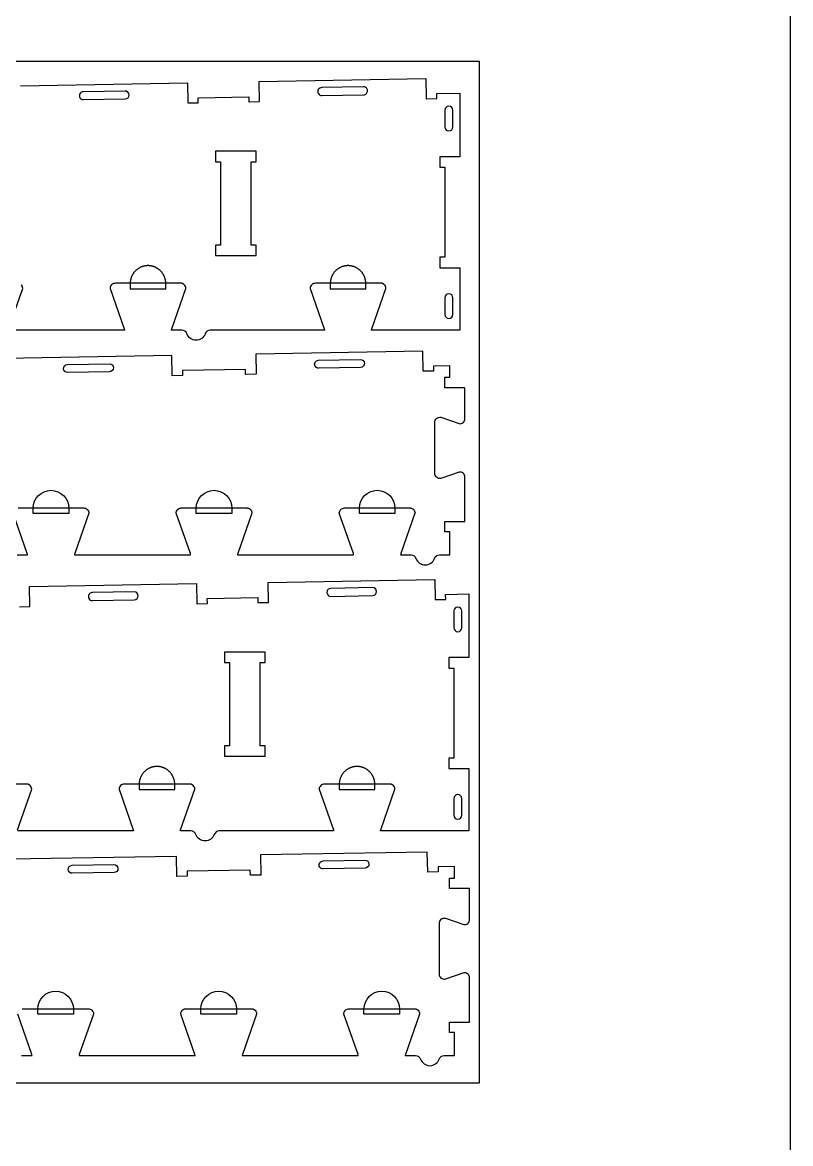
# Model space of a CAD drawing. Extents: x 0 to 4485, y 0 to 14364.
# Drawn here: x 2265 to 3183, y 7926 to 9265 of the extents above; entities that cross this region are included whole.
import ezdxf

# ---------------------------------------------------------------- set-up
doc = ezdxf.new("R2010")
doc.units = 0
for name, color, linetype in [('0_SHEET_SPRUCEPLY_2440X122', 1, 'CONTINUOUS'), ('3_ANYTOOL_CUTTHROUGH_INSID', 4, 'CONTINUOUS'), ('4_ANYTOOL_CUTTHROUGH_OUTSI', 5, 'CONTINUOUS'), ('5_ANYTOOL_HALF_MILL_9MM_IN', 3, 'CONTINUOUS'), ('DONOTCUT', 7, 'CONTINUOUS')]:
    doc.layers.add(name, color=color, linetype=linetype)

msp = doc.modelspace()

# ---------------------------------------------------------------- linework, layer by layer
at = {"layer": '0_SHEET_SPRUCEPLY_2440X122'}
msp.add_lwpolyline([(371.7, 9218.9), (371.7, 7998.9), (2811.7, 7998.9), (2811.7, 9218.9)], close=True, dxfattribs=at)
at = {"layer": '3_ANYTOOL_CUTTHROUGH_INSID'}
for points in [[(2623.1, 9187.6, 1), (2623.3, 9178.1), (2673.3, 9179, 0.414214), (2677.9, 9183.8, 0.414214), (2673.1, 9188.5)], [(2338.1, 9182.7, 1), (2338.3, 9173.2), (2388.3, 9174, 1), (2388.1, 9183.5)], [(2779.8, 9140.6), (2779.8, 9160.6, 1), (2770.3, 9160.6), (2770.3, 9140.6, 1)], [(2779.8, 8936.6, 1), (2770.3, 8936.6), (2770.3, 8916.6, 1), (2779.8, 8916.6)], [(2319.3, 8856.8), (2369.3, 8857.7, -1), (2369.4, 8848.2), (2319.4, 8847.3, -1)], [(2619.2, 8862), (2669.2, 8862.9, -1), (2669.4, 8853.4), (2619.4, 8852.5, -1)], [(2348.9, 8584.4, 1), (2349, 8574.9), (2399, 8575.8, 1), (2398.9, 8585.3)], [(2633.8, 8589.4, 1), (2634, 8579.9), (2684, 8580.8, 1), (2683.8, 8590.3)], [(2790.5, 8542.4), (2790.5, 8562.4, 1), (2781, 8562.4), (2781, 8542.4, 1)], [(2790.5, 8338.4, 1), (2781, 8338.4), (2781, 8318.4, 1), (2790.5, 8318.4)], [(2624.7, 8263.8), (2674.7, 8264.7, -1), (2674.9, 8255.2), (2624.9, 8254.3, -1)], [(2324.8, 8258.6), (2374.8, 8259.5, -1), (2374.9, 8250), (2325, 8249.1, -1)]]:
    msp.add_lwpolyline(points, format="xyb", close=True, dxfattribs=at)
for points in [[(2538.8, 9099), (2544.8, 9099), (2544.8, 9111.5), (2496.3, 9111.5), (2496.3, 9099), (2502.3, 9099), (2502.3, 8999.5), (2496.3, 8999.5), (2496.3, 8987), (2544.8, 8987), (2544.8, 8999.5), (2538.8, 8999.5)], [(2549.5, 8500.8), (2555.5, 8500.8), (2555.5, 8513.3), (2507, 8513.3), (2507, 8500.8), (2513, 8500.8), (2513, 8401.3), (2507, 8401.3), (2507, 8388.8), (2555.5, 8388.8), (2555.5, 8401.3), (2549.5, 8401.3)]]:
    msp.add_lwpolyline(points, close=True, dxfattribs=at)
at = {"layer": '4_ANYTOOL_CUTTHROUGH_OUTSI'}
for points in [[(2263.3, 9189.8), (2462.7, 9193.3), (2463.1, 9169.6), (2463.1, 9169.3), (2463.4, 9169.3), (2475.4, 9169.5), (2475.6, 9169.5), (2475.5, 9175.5), (2536, 9176.6), (2536.1, 9170.9), (2536.1, 9170.6), (2536.4, 9170.6), (2548.4, 9170.8), (2548.6, 9170.8), (2548.6, 9171.1), (2548.2, 9194.8), (2747.7, 9198.3), (2748.1, 9174.6), (2748.1, 9174.3), (2748.4, 9174.3), (2760.3, 9174.5), (2760.6, 9174.5), (2760.5, 9180.5), (2788.3, 9181), (2788.3, 9104.9), (2764.3, 9104.9), (2764.3, 9092.4), (2770.3, 9092.4), (2770.3, 8984.9), (2764.3, 8984.9), (2764.3, 8984.6), (2764.3, 8972.6), (2764.3, 8972.4), (2788.3, 8972.4), (2788.3, 8897.9), (2682.7, 8897.9), (2682.7, 8897.9, -0.061485), (2682.9, 8899.3), (2699.8, 8947.6), (2699.8, 8947.6), (2699.8, 8947.6), (2699.8, 8947.6, 0.198912), (2698, 8952.1), (2697.9, 8952.2), (2697.8, 8952.3), (2697.6, 8952.4), (2697.5, 8952.5), (2697.4, 8952.6), (2697.3, 8952.7), (2697.2, 8952.7), (2697, 8952.8), (2696.9, 8952.9), (2696.8, 8953), (2696.6, 8953.1), (2696.5, 8953.2), (2696.4, 8953.2), (2696.2, 8953.3), (2696.1, 8953.4), (2696, 8953.4), (2695.8, 8953.5), (2695.7, 8953.5), (2695.5, 8953.6), (2695.4, 8953.6), (2695.2, 8953.7), (2695.1, 8953.7), (2694.9, 8953.7), (2694.8, 8953.8), (2694.6, 8953.8), (2694.5, 8953.8), (2694.3, 8953.8), (2694.2, 8953.9), (2694, 8953.9), (2693.9, 8953.9), (2693.7, 8953.9), (2693.6, 8953.9), (2615.6, 8953.9, 0.414214), (2609.3, 8947.6), (2609.3, 8947.6), (2609.3, 8947.6), (2626.2, 8899.3), (2626.2, 8899.3, -0.061485), (2626.5, 8897.9), (2489.9, 8897.9, 0.317837), (2484, 8893.7, -0.317837), (2472.9, 8885.9, -0.317837), (2461.9, 8893.7, 0.317837), (2456, 8897.9), (2443.6, 8897.9, -0.061485), (2443.8, 8899.3), (2460.7, 8947.6), (2460.7, 8947.6), (2460.7, 8947.6), (2460.7, 8947.6, 0.198912), (2458.9, 8952.1), (2458.8, 8952.2), (2458.7, 8952.3), (2458.5, 8952.4), (2458.4, 8952.5), (2458.3, 8952.6), (2458.2, 8952.7), (2458.1, 8952.7), (2457.9, 8952.8), (2457.8, 8952.9), (2457.7, 8953), (2457.5, 8953.1), (2457.4, 8953.2), (2457.3, 8953.2), (2457.1, 8953.3), (2457, 8953.4), (2456.9, 8953.4), (2456.7, 8953.5), (2456.6, 8953.5), (2456.4, 8953.6), (2456.3, 8953.6), (2456.1, 8953.7), (2456, 8953.7), (2455.8, 8953.7), (2455.7, 8953.8), (2455.5, 8953.8), (2455.4, 8953.8), (2455.2, 8953.8), (2455.1, 8953.9), (2454.9, 8953.9), (2454.8, 8953.9), (2454.6, 8953.9), (2454.5, 8953.9), (2376.5, 8953.9, 0.414214), (2370.2, 8947.6), (2370.2, 8947.6), (2370.2, 8947.6), (2387.1, 8899.3), (2387.1, 8899.3, -0.061485), (2387.4, 8897.9), (2248.7, 8897.9, -0.061485)], [(2248.9, 8899.3), (2265.8, 8947.6), (2265.8, 8947.6), (2265.8, 8947.6), (2265.8, 8947.6, 0.198912), (2264, 8952.1)], [(2260.5, 8685.5), (2338.5, 8685.5, -0.414214), (2344.8, 8679.3), (2344.8, 8679.2), (2344.7, 8679.2), (2327.9, 8630.9), (2327.9, 8630.9, 0.061485), (2327.6, 8629.5), (2466.3, 8629.5, 0.061485), (2466.1, 8630.9), (2449.2, 8679.2), (2449.2, 8679.2), (2449.2, 8679.3), (2449.2, 8679.3, -0.198912), (2451, 8683.7), (2451.1, 8683.8), (2451.2, 8683.9), (2451.3, 8684), (2451.4, 8684.1), (2451.6, 8684.2), (2451.7, 8684.3), (2451.8, 8684.4), (2451.9, 8684.4), (2452.1, 8684.5), (2452.2, 8684.6), (2452.3, 8684.7), (2452.5, 8684.8), (2452.6, 8684.8), (2452.7, 8684.9), (2452.9, 8685), (2453, 8685), (2453.2, 8685.1), (2453.3, 8685.1), (2453.5, 8685.2), (2453.6, 8685.2), (2453.8, 8685.3), (2453.9, 8685.3), (2454.1, 8685.4), (2454.2, 8685.4), (2454.4, 8685.4), (2454.5, 8685.4), (2454.7, 8685.5), (2454.8, 8685.5), (2455, 8685.5), (2455.1, 8685.5), (2455.3, 8685.5), (2455.4, 8685.5), (2533.4, 8685.5), (2533.6, 8685.5), (2533.7, 8685.5), (2533.9, 8685.5), (2534, 8685.5), (2534.2, 8685.5), (2534.3, 8685.4), (2534.5, 8685.4), (2534.6, 8685.4), (2534.8, 8685.4), (2534.9, 8685.3), (2535.1, 8685.3), (2535.2, 8685.2), (2535.4, 8685.2), (2535.5, 8685.1), (2535.7, 8685.1), (2535.8, 8685), (2535.9, 8685), (2536.1, 8684.9), (2536.2, 8684.8), (2536.4, 8684.8), (2536.5, 8684.7), (2536.6, 8684.6), (2536.8, 8684.5), (2536.9, 8684.4), (2537, 8684.4), (2537.1, 8684.3), (2537.3, 8684.2), (2537.4, 8684.1), (2537.5, 8684), (2537.6, 8683.9), (2537.7, 8683.8), (2537.8, 8683.7, -0.198912), (2539.7, 8679.3), (2539.7, 8679.2), (2539.6, 8679.2), (2522.8, 8630.9), (2522.8, 8630.9, 0.061485), (2522.5, 8629.5), (2661.2, 8629.5, 0.061485), (2661, 8630.9), (2644.1, 8679.2), (2644.1, 8679.2), (2644.1, 8679.3), (2644.1, 8679.3, -0.414214), (2650.3, 8685.5), (2728.3, 8685.5), (2728.5, 8685.5), (2728.6, 8685.5), (2728.8, 8685.5), (2728.9, 8685.5), (2729.1, 8685.5), (2729.2, 8685.4), (2729.4, 8685.4), (2729.5, 8685.4), (2729.7, 8685.4), (2729.8, 8685.3), (2730, 8685.3), (2730.1, 8685.2), (2730.3, 8685.2), (2730.4, 8685.1), (2730.6, 8685.1), (2730.7, 8685), (2730.8, 8685), (2731, 8684.9), (2731.1, 8684.8), (2731.3, 8684.8), (2731.4, 8684.7), (2731.5, 8684.6), (2731.7, 8684.5), (2731.8, 8684.4), (2731.9, 8684.4), (2732, 8684.3), (2732.2, 8684.2), (2732.3, 8684.1), (2732.4, 8684), (2732.5, 8683.9), (2732.6, 8683.8), (2732.7, 8683.7, -0.198912), (2734.6, 8679.3), (2734.6, 8679.2), (2734.5, 8679.2), (2717.7, 8630.9), (2717.7, 8630.9, 0.061485), (2717.4, 8629.5), (2729.8, 8629.5, -0.317837), (2735.7, 8625.3, 0.707107), (2757.9, 8625.3, -0.317837), (2763.8, 8629.5), (2776.2, 8629.5), (2776.2, 8657), (2770.2, 8657), (2770.2, 8669.5), (2794.2, 8669.5), (2794.2, 8722.7), (2794.2, 8722.7), (2794.2, 8722.8), (2794.2, 8723), (2794.1, 8723.1), (2794.1, 8723.3), (2794.1, 8723.4), (2794.1, 8723.6), (2794.1, 8723.7), (2794, 8723.9), (2794, 8724), (2794, 8724.2), (2793.9, 8724.4), (2793.9, 8724.5), (2793.8, 8724.6), (2793.8, 8724.8), (2793.7, 8724.9), (2793.6, 8725.1), (2793.6, 8725.2), (2793.5, 8725.4), (2793.4, 8725.5), (2793.3, 8725.6), (2793.2, 8725.8), (2793.2, 8725.9), (2793.1, 8726), (2793, 8726.2), (2792.9, 8726.3), (2792.8, 8726.4), (2792.7, 8726.5), (2792.6, 8726.6), (2792.5, 8726.7), (2792.4, 8726.9), (2792.2, 8727), (2792.1, 8727.1, 0.219504), (2787.5, 8728.3), (2765.5, 8720.7), (2765.5, 8720.7), (2765.4, 8720.7), (2765.4, 8720.7, -0.463455), (2758.2, 8726.8), (2758.2, 8787.7, -0.220464), (2760.4, 8792.4, -0.220464), (2765.4, 8793.8), (2765.5, 8793.8), (2765.5, 8793.8), (2787.5, 8786.2), (2787.5, 8786.2, 0.219504), (2792.1, 8787.4), (2792.2, 8787.5), (2792.4, 8787.7), (2792.5, 8787.8), (2792.6, 8787.9), (2792.7, 8788), (2792.8, 8788.1), (2792.9, 8788.2), (2793, 8788.3), (2793.1, 8788.5), (2793.2, 8788.6), (2793.2, 8788.7), (2793.3, 8788.9), (2793.4, 8789), (2793.5, 8789.1), (2793.6, 8789.3), (2793.6, 8789.4), (2793.7, 8789.6), (2793.8, 8789.7), (2793.8, 8789.9), (2793.9, 8790), (2793.9, 8790.2), (2794, 8790.3), (2794, 8790.5), (2794, 8790.6), (2794.1, 8790.8), (2794.1, 8790.9), (2794.1, 8791.1), (2794.1, 8791.2), (2794.1, 8791.4), (2794.2, 8791.5), (2794.2, 8791.7), (2794.2, 8791.8), (2794.2, 8829.1), (2770.2, 8829.1), (2770.2, 8841.3), (2770.2, 8841.6), (2776.2, 8841.6), (2776.2, 8855.3), (2756.6, 8854.9), (2756.7, 8848.9), (2756.5, 8848.9), (2744.2, 8848.7), (2744.2, 8849), (2743.8, 8872.7), (2544.3, 8869.2), (2544.7, 8845.5), (2544.8, 8845.2), (2544.5, 8845.2), (2532.3, 8845), (2532.2, 8845.3), (2532.1, 8851), (2456.7, 8849.7), (2456.8, 8843.9), (2456.8, 8843.7), (2456.5, 8843.7), (2444.5, 8843.5), (2444.3, 8843.5), (2443.8, 8867.5), (2244.4, 8864)], [(2259, 8629.5), (2271.4, 8629.5, 0.061485), (2271.2, 8630.9), (2254.3, 8679.2)], [(2261.9, 8567.4), (2274.4, 8567.6), (2274.4, 8567.9), (2274, 8591.6), (2473.5, 8595.1), (2473.9, 8571.4), (2473.9, 8571.1), (2474.1, 8571.1), (2486.1, 8571.3), (2486.4, 8571.3), (2486.3, 8577.3), (2546.8, 8578.4), (2546.9, 8572.6), (2546.9, 8572.4), (2559.4, 8572.6), (2559.4, 8572.9), (2558.9, 8596.6), (2758.4, 8600.1), (2758.8, 8576.3), (2758.8, 8576.1), (2759.1, 8576.1), (2771.1, 8576.3), (2771.3, 8576.3), (2771.2, 8582.3), (2799, 8582.8), (2799, 8506.7), (2775, 8506.7), (2775, 8494.2), (2781, 8494.2), (2781, 8386.7), (2775, 8386.7), (2775, 8386.4), (2775, 8374.4), (2775, 8374.2), (2799, 8374.2), (2799, 8299.7), (2693.4, 8299.7), (2693.4, 8299.7, -0.061485), (2693.6, 8301.1), (2710.5, 8349.4), (2710.5, 8349.4), (2710.5, 8349.4), (2710.5, 8349.4, 0.198912), (2708.7, 8353.9), (2708.6, 8354), (2708.5, 8354.1), (2708.4, 8354.2), (2708.3, 8354.3), (2708.1, 8354.4), (2708, 8354.4), (2707.9, 8354.5), (2707.8, 8354.6), (2707.6, 8354.7), (2707.5, 8354.8), (2707.4, 8354.9), (2707.2, 8354.9), (2707.1, 8355), (2707, 8355.1), (2706.8, 8355.1), (2706.7, 8355.2), (2706.5, 8355.3), (2706.4, 8355.3), (2706.2, 8355.4), (2706.1, 8355.4), (2705.9, 8355.5), (2705.8, 8355.5), (2705.6, 8355.5), (2705.5, 8355.6), (2705.3, 8355.6), (2705.2, 8355.6), (2705, 8355.6), (2704.9, 8355.7), (2704.7, 8355.7), (2704.6, 8355.7), (2704.4, 8355.7), (2704.3, 8355.7), (2626.3, 8355.7, 0.414214), (2620, 8349.4), (2620, 8349.4), (2620.1, 8349.4), (2637, 8301.1), (2637, 8301.1, -0.061485), (2637.2, 8299.7), (2500.6, 8299.7, 0.317837), (2494.7, 8295.5, -0.707107), (2472.6, 8295.5, 0.317837), (2466.7, 8299.7), (2454.3, 8299.7, -0.061485), (2454.5, 8301.1), (2471.4, 8349.4), (2471.4, 8349.4), (2471.4, 8349.4), (2471.4, 8349.4, 0.198912), (2469.6, 8353.9), (2469.5, 8354), (2469.4, 8354.1), (2469.3, 8354.2), (2469.2, 8354.3), (2469, 8354.4), (2468.9, 8354.4), (2468.8, 8354.5), (2468.7, 8354.6), (2468.5, 8354.7), (2468.4, 8354.8), (2468.3, 8354.9), (2468.1, 8354.9), (2468, 8355), (2467.9, 8355.1), (2467.7, 8355.1), (2467.6, 8355.2), (2467.4, 8355.3), (2467.3, 8355.3), (2467.1, 8355.4), (2467, 8355.4), (2466.8, 8355.5), (2466.7, 8355.5), (2466.5, 8355.5), (2466.4, 8355.6), (2466.2, 8355.6), (2466.1, 8355.6), (2465.9, 8355.6), (2465.8, 8355.7), (2465.6, 8355.7), (2465.5, 8355.7), (2465.3, 8355.7), (2465.2, 8355.7), (2387.2, 8355.7, 0.414214), (2380.9, 8349.4), (2380.9, 8349.4), (2381, 8349.4), (2397.9, 8301.1), (2397.9, 8301.1, -0.061485), (2398.1, 8299.7), (2259.4, 8299.7, -0.061485)], [(2259.6, 8301.1), (2276.5, 8349.4), (2276.5, 8349.4), (2276.5, 8349.4), (2276.5, 8349.4, 0.198912), (2274.7, 8353.9), (2274.6, 8354), (2274.5, 8354.1), (2274.4, 8354.2), (2274.3, 8354.3), (2274.1, 8354.4), (2274, 8354.4), (2273.9, 8354.5), (2273.8, 8354.6), (2273.6, 8354.7), (2273.5, 8354.8), (2273.4, 8354.9), (2273.2, 8354.9), (2273.1, 8355), (2273, 8355.1), (2272.8, 8355.1), (2272.7, 8355.2), (2272.5, 8355.3), (2272.4, 8355.3), (2272.2, 8355.4), (2272.1, 8355.4), (2271.9, 8355.5), (2271.8, 8355.5), (2271.6, 8355.5), (2271.5, 8355.6), (2271.3, 8355.6), (2271.2, 8355.6), (2271, 8355.6), (2270.9, 8355.7), (2270.7, 8355.7), (2270.6, 8355.7), (2270.4, 8355.7), (2270.3, 8355.7), (2192.3, 8355.7)], [(2265.3, 8087.2), (2265.4, 8087.3), (2265.6, 8087.3), (2265.7, 8087.3), (2265.9, 8087.3), (2266, 8087.3), (2344, 8087.3, -0.414214), (2350.3, 8081), (2350.3, 8081), (2350.3, 8081), (2333.4, 8032.7), (2333.4, 8032.7, 0.061485), (2333.1, 8031.3), (2471.8, 8031.3, 0.061485), (2471.6, 8032.7), (2454.7, 8081), (2454.7, 8081), (2454.7, 8081), (2454.7, 8081, -0.198912), (2456.5, 8085.5), (2456.6, 8085.6), (2456.7, 8085.7), (2456.9, 8085.8), (2457, 8085.9), (2457.1, 8086), (2457.2, 8086.1), (2457.3, 8086.1), (2457.5, 8086.2), (2457.6, 8086.3), (2457.7, 8086.4), (2457.9, 8086.5), (2458, 8086.6), (2458.1, 8086.6), (2458.3, 8086.7), (2458.4, 8086.8), (2458.5, 8086.8), (2458.7, 8086.9), (2458.8, 8086.9), (2459, 8087), (2459.1, 8087), (2459.3, 8087.1), (2459.4, 8087.1), (2459.6, 8087.1), (2459.7, 8087.2), (2459.9, 8087.2), (2460, 8087.2), (2460.2, 8087.2), (2460.3, 8087.3), (2460.5, 8087.3), (2460.6, 8087.3), (2460.8, 8087.3), (2460.9, 8087.3), (2538.9, 8087.3), (2539.1, 8087.3), (2539.2, 8087.3), (2539.4, 8087.3), (2539.5, 8087.3), (2539.7, 8087.2), (2539.8, 8087.2), (2540, 8087.2), (2540.1, 8087.2), (2540.3, 8087.1), (2540.4, 8087.1), (2540.6, 8087.1), (2540.7, 8087), (2540.9, 8087), (2541, 8086.9), (2541.2, 8086.9), (2541.3, 8086.8), (2541.5, 8086.8), (2541.6, 8086.7), (2541.8, 8086.6), (2541.9, 8086.6), (2542, 8086.5), (2542.2, 8086.4), (2542.3, 8086.3), (2542.4, 8086.2), (2542.5, 8086.1), (2542.7, 8086.1), (2542.8, 8086), (2542.9, 8085.9), (2543, 8085.8), (2543.1, 8085.7), (2543.3, 8085.6), (2543.4, 8085.5, -0.198912), (2545.2, 8081), (2545.2, 8081), (2545.2, 8081), (2528.3, 8032.7), (2528.3, 8032.7, 0.061485), (2528, 8031.3), (2666.7, 8031.3, 0.061485), (2666.5, 8032.7), (2649.6, 8081), (2649.6, 8081), (2649.6, 8081), (2649.6, 8081, -0.414214), (2655.8, 8087.3), (2733.8, 8087.3), (2734, 8087.3), (2734.1, 8087.3), (2734.3, 8087.3), (2734.4, 8087.3), (2734.6, 8087.2), (2734.7, 8087.2), (2734.9, 8087.2), (2735, 8087.2), (2735.2, 8087.1), (2735.3, 8087.1), (2735.5, 8087.1), (2735.6, 8087), (2735.8, 8087), (2735.9, 8086.9), (2736.1, 8086.9), (2736.2, 8086.8), (2736.4, 8086.8), (2736.5, 8086.7), (2736.7, 8086.6), (2736.8, 8086.6), (2736.9, 8086.5), (2737.1, 8086.4), (2737.2, 8086.3), (2737.3, 8086.2), (2737.4, 8086.1), (2737.6, 8086.1), (2737.7, 8086), (2737.8, 8085.9), (2737.9, 8085.8), (2738, 8085.7), (2738.2, 8085.6), (2738.3, 8085.5, -0.198912), (2740.1, 8081), (2740.1, 8081), (2740.1, 8081), (2723.2, 8032.7), (2723.2, 8032.7, 0.061485), (2722.9, 8031.3), (2735.3, 8031.3, -0.317837), (2741.2, 8027.1, 0.707107), (2763.4, 8027.1, -0.317837), (2769.3, 8031.3), (2781.7, 8031.3), (2781.7, 8058.8), (2775.7, 8058.8), (2775.7, 8071.3), (2799.7, 8071.3), (2799.7, 8124.5), (2799.7, 8124.5), (2799.7, 8124.6), (2799.7, 8124.8), (2799.7, 8124.9), (2799.7, 8125.1), (2799.6, 8125.2), (2799.6, 8125.4), (2799.6, 8125.5), (2799.6, 8125.7), (2799.5, 8125.8), (2799.5, 8126), (2799.4, 8126.1), (2799.4, 8126.3), (2799.3, 8126.4), (2799.3, 8126.6), (2799.2, 8126.7), (2799.2, 8126.9), (2799.1, 8127), (2799, 8127.2), (2798.9, 8127.3), (2798.9, 8127.4), (2798.8, 8127.6), (2798.7, 8127.7), (2798.6, 8127.8), (2798.5, 8128), (2798.4, 8128.1), (2798.3, 8128.2), (2798.2, 8128.3), (2798.1, 8128.4), (2798, 8128.5), (2797.9, 8128.6), (2797.8, 8128.8), (2797.7, 8128.9, 0.219504), (2793, 8130.1), (2771, 8122.5), (2771, 8122.5), (2771, 8122.5), (2771, 8122.5, -0.220464), (2765.9, 8123.9, -0.220464), (2763.7, 8128.6), (2763.7, 8189.5, -0.220464), (2765.9, 8194.2, -0.220464), (2771, 8195.6), (2771, 8195.6), (2771, 8195.6), (2793, 8188), (2793, 8188, 0.219504), (2797.7, 8189.2), (2797.8, 8189.3), (2797.9, 8189.4), (2798, 8189.6), (2798.1, 8189.7), (2798.2, 8189.8), (2798.3, 8189.9), (2798.4, 8190), (2798.5, 8190.1), (2798.6, 8190.3), (2798.7, 8190.4), (2798.8, 8190.5), (2798.9, 8190.7), (2798.9, 8190.8), (2799, 8190.9), (2799.1, 8191.1), (2799.2, 8191.2), (2799.2, 8191.4), (2799.3, 8191.5), (2799.3, 8191.6), (2799.4, 8191.8), (2799.4, 8191.9), (2799.5, 8192.1), (2799.5, 8192.3), (2799.6, 8192.4), (2799.6, 8192.6), (2799.6, 8192.7), (2799.6, 8192.9), (2799.7, 8193), (2799.7, 8193.2), (2799.7, 8193.3), (2799.7, 8193.5), (2799.7, 8193.6), (2799.7, 8230.8), (2775.7, 8230.8), (2775.7, 8243.3), (2781.7, 8243.3), (2781.7, 8257.1), (2762.1, 8256.7), (2762.2, 8250.7), (2762, 8250.7), (2749.7, 8250.5), (2749.7, 8250.7), (2749.3, 8274.5), (2549.9, 8271), (2550.3, 8247.3), (2550.3, 8247), (2550, 8247), (2538, 8246.8), (2537.8, 8246.8), (2537.7, 8252.8), (2462.2, 8251.5), (2462.3, 8245.7), (2462.3, 8245.5), (2462, 8245.5), (2450, 8245.3), (2449.8, 8245.3), (2449.4, 8269.3), (2249.9, 8265.8)], [(2264.5, 8031.3), (2276.9, 8031.3, 0.061485), (2276.7, 8032.7), (2259.8, 8081)]]:
    msp.add_lwpolyline(points, format="xyb", dxfattribs=at)
at = {"layer": '5_ANYTOOL_HALF_MILL_9MM_IN'}
for points in [[(2436.7, 8953.6), (2436.7, 8954.1), (2436.7, 8954.6), (2436.7, 8955.1), (2436.6, 8955.6), (2436.6, 8956), (2436.5, 8956.5), (2436.4, 8957), (2436.4, 8957.5), (2436.3, 8958), (2436.1, 8958.5), (2436, 8959), (2435.9, 8959.5), (2435.7, 8960), (2435.6, 8960.5), (2435.4, 8961), (2435.2, 8961.5), (2435, 8962), (2434.8, 8962.4), (2434.6, 8962.9), (2434.3, 8963.4), (2434.1, 8963.9), (2433.8, 8964.3), (2433.5, 8964.8), (2433.2, 8965.3), (2432.9, 8965.7), (2432.6, 8966.2), (2432.3, 8966.6), (2432, 8967), (2431.6, 8967.5), (2431.2, 8967.9), (2430.9, 8968.3), (2430.5, 8968.7), (2430.1, 8969.1), (2429.7, 8969.4), (2429.3, 8969.8), (2428.9, 8970.1), (2428.4, 8970.5), (2428, 8970.8), (2427.5, 8971.1), (2427.1, 8971.4), (2426.6, 8971.7), (2426.2, 8972), (2425.7, 8972.3), (2425.2, 8972.5), (2424.7, 8972.8), (2424.3, 8973), (2423.8, 8973.2), (2423.3, 8973.4), (2422.8, 8973.6), (2422.3, 8973.8), (2421.8, 8973.9), (2421.3, 8974.1), (2420.8, 8974.2), (2420.3, 8974.3), (2419.8, 8974.4), (2419.3, 8974.5), (2418.8, 8974.6), (2418.3, 8974.7), (2417.9, 8974.8), (2417.4, 8974.8), (2416.9, 8974.8), (2416.4, 8974.9), (2415.9, 8974.9), (2415.5, 8974.9), (2415, 8974.9), (2414.5, 8974.9), (2414, 8974.8), (2413.5, 8974.8), (2413.1, 8974.8), (2412.6, 8974.7), (2412.1, 8974.6), (2411.6, 8974.5), (2411.1, 8974.4), (2410.6, 8974.3), (2410.1, 8974.2), (2409.6, 8974.1), (2409.1, 8973.9), (2408.6, 8973.8), (2408.1, 8973.6), (2407.6, 8973.4), (2407.1, 8973.2), (2406.7, 8973), (2406.2, 8972.8), (2405.7, 8972.5), (2405.2, 8972.3), (2404.8, 8972), (2404.3, 8971.7), (2403.8, 8971.4), (2403.4, 8971.1), (2402.9, 8970.8), (2402.5, 8970.5), (2402.1, 8970.1), (2401.6, 8969.8), (2401.2, 8969.4), (2400.8, 8969.1), (2400.4, 8968.7), (2400, 8968.3), (2399.7, 8967.9), (2399.3, 8967.5), (2399, 8967), (2398.6, 8966.6), (2398.3, 8966.2), (2398, 8965.7), (2397.7, 8965.3), (2397.4, 8964.8), (2397.1, 8964.3), (2396.8, 8963.9), (2396.6, 8963.4), (2396.3, 8962.9), (2396.1, 8962.4), (2395.9, 8962), (2395.7, 8961.5), (2395.5, 8961), (2395.3, 8960.5), (2395.2, 8960), (2395, 8959.5), (2394.9, 8959), (2394.8, 8958.5), (2394.7, 8958), (2394.6, 8957.5), (2394.5, 8957), (2394.4, 8956.5), (2394.3, 8956), (2394.3, 8955.6), (2394.3, 8955.1), (2394.2, 8954.6), (2394.2, 8954.1), (2394.2, 8953.6), (2394.2, 8953.4), (2394.2, 8947.4), (2436.7, 8947.4), (2436.7, 8953.4), (2436.7, 8953.6)], [(2675.8, 8953.6), (2675.8, 8954.1), (2675.8, 8954.6), (2675.8, 8955.1), (2675.7, 8955.6), (2675.7, 8956), (2675.6, 8956.5), (2675.5, 8957), (2675.5, 8957.5), (2675.4, 8958), (2675.2, 8958.5), (2675.1, 8959), (2675, 8959.5), (2674.8, 8960), (2674.7, 8960.5), (2674.5, 8961), (2674.3, 8961.5), (2674.1, 8962), (2673.9, 8962.4), (2673.7, 8962.9), (2673.4, 8963.4), (2673.2, 8963.9), (2672.9, 8964.3), (2672.6, 8964.8), (2672.3, 8965.3), (2672, 8965.7), (2671.7, 8966.2), (2671.4, 8966.6), (2671.1, 8967), (2670.7, 8967.5), (2670.3, 8967.9), (2670, 8968.3), (2669.6, 8968.7), (2669.2, 8969.1), (2668.8, 8969.4), (2668.4, 8969.8), (2668, 8970.1), (2667.5, 8970.5), (2667.1, 8970.8), (2666.6, 8971.1), (2666.2, 8971.4), (2665.7, 8971.7), (2665.3, 8972), (2664.8, 8972.3), (2664.3, 8972.5), (2663.8, 8972.8), (2663.4, 8973), (2662.9, 8973.2), (2662.4, 8973.4), (2661.9, 8973.6), (2661.4, 8973.8), (2660.9, 8973.9), (2660.4, 8974.1), (2659.9, 8974.2), (2659.4, 8974.3), (2658.9, 8974.4), (2658.4, 8974.5), (2657.9, 8974.6), (2657.4, 8974.7), (2657, 8974.8), (2656.5, 8974.8), (2656, 8974.8), (2655.5, 8974.9), (2655, 8974.9), (2654.6, 8974.9), (2654.1, 8974.9), (2653.6, 8974.9), (2653.1, 8974.8), (2652.6, 8974.8), (2652.2, 8974.8), (2651.7, 8974.7), (2651.2, 8974.6), (2650.7, 8974.5), (2650.2, 8974.4), (2649.7, 8974.3), (2649.2, 8974.2), (2648.7, 8974.1), (2648.2, 8973.9), (2647.7, 8973.8), (2647.2, 8973.6), (2646.7, 8973.4), (2646.2, 8973.2), (2645.8, 8973), (2645.3, 8972.8), (2644.8, 8972.5), (2644.3, 8972.3), (2643.9, 8972), (2643.4, 8971.7), (2642.9, 8971.4), (2642.5, 8971.1), (2642, 8970.8), (2641.6, 8970.5), (2641.2, 8970.1), (2640.7, 8969.8), (2640.3, 8969.4), (2639.9, 8969.1), (2639.5, 8968.7), (2639.1, 8968.3), (2638.8, 8967.9), (2638.4, 8967.5), (2638.1, 8967), (2637.7, 8966.6), (2637.4, 8966.2), (2637.1, 8965.7), (2636.8, 8965.3), (2636.5, 8964.8), (2636.2, 8964.3), (2635.9, 8963.9), (2635.7, 8963.4), (2635.4, 8962.9), (2635.2, 8962.4), (2635, 8962), (2634.8, 8961.5), (2634.6, 8961), (2634.4, 8960.5), (2634.3, 8960), (2634.1, 8959.5), (2634, 8959), (2633.9, 8958.5), (2633.8, 8958), (2633.7, 8957.5), (2633.6, 8957), (2633.5, 8956.5), (2633.4, 8956), (2633.4, 8955.6), (2633.4, 8955.1), (2633.3, 8954.6), (2633.3, 8954.1), (2633.3, 8953.6), (2633.3, 8953.4), (2633.3, 8947.4), (2675.8, 8947.4), (2675.8, 8953.4), (2675.8, 8953.6)], [(2447.4, 8355.4), (2447.4, 8355.9), (2447.4, 8356.4), (2447.4, 8356.9), (2447.4, 8357.3), (2447.3, 8357.8), (2447.2, 8358.3), (2447.2, 8358.8), (2447.1, 8359.3), (2447, 8359.8), (2446.9, 8360.3), (2446.8, 8360.8), (2446.6, 8361.3), (2446.5, 8361.8), (2446.3, 8362.3), (2446.1, 8362.8), (2445.9, 8363.3), (2445.7, 8363.7), (2445.5, 8364.2), (2445.3, 8364.7), (2445.1, 8365.2), (2444.8, 8365.7), (2444.5, 8366.1), (2444.3, 8366.6), (2444, 8367.1), (2443.7, 8367.5), (2443.4, 8368), (2443, 8368.4), (2442.7, 8368.8), (2442.3, 8369.3), (2442, 8369.7), (2441.6, 8370.1), (2441.2, 8370.5), (2440.8, 8370.8), (2440.4, 8371.2), (2440, 8371.6), (2439.6, 8371.9), (2439.2, 8372.3), (2438.7, 8372.6), (2438.3, 8372.9), (2437.8, 8373.2), (2437.4, 8373.5), (2436.9, 8373.8), (2436.4, 8374.1), (2435.9, 8374.3), (2435.5, 8374.6), (2435, 8374.8), (2434.5, 8375), (2434, 8375.2), (2433.5, 8375.4), (2433, 8375.6), (2432.5, 8375.7), (2432, 8375.9), (2431.5, 8376), (2431, 8376.1), (2430.6, 8376.2), (2430.1, 8376.3), (2429.6, 8376.4), (2429.1, 8376.5), (2428.6, 8376.5), (2428.1, 8376.6), (2427.6, 8376.6), (2427.1, 8376.7), (2426.7, 8376.7), (2426.2, 8376.7), (2425.7, 8376.7), (2425.2, 8376.7), (2424.8, 8376.6), (2424.3, 8376.6), (2423.8, 8376.5), (2423.3, 8376.5), (2422.8, 8376.4), (2422.3, 8376.3), (2421.8, 8376.2), (2421.3, 8376.1), (2420.8, 8376), (2420.3, 8375.9), (2419.8, 8375.7), (2419.4, 8375.6), (2418.9, 8375.4), (2418.4, 8375.2), (2417.9, 8375), (2417.4, 8374.8), (2416.9, 8374.6), (2416.4, 8374.3), (2416, 8374.1), (2415.5, 8373.8), (2415, 8373.5), (2414.6, 8373.2), (2414.1, 8372.9), (2413.7, 8372.6), (2413.2, 8372.3), (2412.8, 8371.9), (2412.4, 8371.6), (2412, 8371.2), (2411.6, 8370.8), (2411.2, 8370.5), (2410.8, 8370.1), (2410.4, 8369.7), (2410, 8369.3), (2409.7, 8368.8), (2409.4, 8368.4), (2409, 8368), (2408.7, 8367.5), (2408.4, 8367.1), (2408.1, 8366.6), (2407.8, 8366.1), (2407.6, 8365.7), (2407.3, 8365.2), (2407.1, 8364.7), (2406.8, 8364.2), (2406.6, 8363.7), (2406.4, 8363.3), (2406.2, 8362.8), (2406.1, 8362.3), (2405.9, 8361.8), (2405.8, 8361.3), (2405.6, 8360.8), (2405.5, 8360.3), (2405.4, 8359.8), (2405.3, 8359.3), (2405.2, 8358.8), (2405.1, 8358.3), (2405.1, 8357.8), (2405, 8357.3), (2405, 8356.9), (2405, 8356.4), (2404.9, 8355.9), (2404.9, 8355.4), (2404.9, 8355.2), (2404.9, 8349.2), (2447.4, 8349.2), (2447.4, 8355.2), (2447.4, 8355.4)], [(2686.5, 8355.4), (2686.5, 8355.9), (2686.5, 8356.4), (2686.5, 8356.9), (2686.5, 8357.3), (2686.4, 8357.8), (2686.3, 8358.3), (2686.3, 8358.8), (2686.2, 8359.3), (2686.1, 8359.8), (2686, 8360.3), (2685.9, 8360.8), (2685.7, 8361.3), (2685.6, 8361.8), (2685.4, 8362.3), (2685.2, 8362.8), (2685, 8363.3), (2684.8, 8363.7), (2684.6, 8364.2), (2684.4, 8364.7), (2684.2, 8365.2), (2683.9, 8365.7), (2683.6, 8366.1), (2683.4, 8366.6), (2683.1, 8367.1), (2682.8, 8367.5), (2682.5, 8368), (2682.1, 8368.4), (2681.8, 8368.8), (2681.4, 8369.3), (2681.1, 8369.7), (2680.7, 8370.1), (2680.3, 8370.5), (2679.9, 8370.8), (2679.5, 8371.2), (2679.1, 8371.6), (2678.7, 8371.9), (2678.3, 8372.3), (2677.8, 8372.6), (2677.4, 8372.9), (2676.9, 8373.2), (2676.5, 8373.5), (2676, 8373.8), (2675.5, 8374.1), (2675, 8374.3), (2674.6, 8374.6), (2674.1, 8374.8), (2673.6, 8375), (2673.1, 8375.2), (2672.6, 8375.4), (2672.1, 8375.6), (2671.6, 8375.7), (2671.1, 8375.9), (2670.6, 8376), (2670.1, 8376.1), (2669.7, 8376.2), (2669.2, 8376.3), (2668.7, 8376.4), (2668.2, 8376.5), (2667.7, 8376.5), (2667.2, 8376.6), (2666.7, 8376.6), (2666.2, 8376.7), (2665.8, 8376.7), (2665.3, 8376.7), (2664.8, 8376.7), (2664.3, 8376.7), (2663.9, 8376.6), (2663.4, 8376.6), (2662.9, 8376.5), (2662.4, 8376.5), (2661.9, 8376.4), (2661.4, 8376.3), (2660.9, 8376.2), (2660.4, 8376.1), (2659.9, 8376), (2659.4, 8375.9), (2658.9, 8375.7), (2658.5, 8375.6), (2658, 8375.4), (2657.5, 8375.2), (2657, 8375), (2656.5, 8374.8), (2656, 8374.6), (2655.5, 8374.3), (2655.1, 8374.1), (2654.6, 8373.8), (2654.1, 8373.5), (2653.7, 8373.2), (2653.2, 8372.9), (2652.8, 8372.6), (2652.3, 8372.3), (2651.9, 8371.9), (2651.5, 8371.6), (2651.1, 8371.2), (2650.7, 8370.8), (2650.3, 8370.5), (2649.9, 8370.1), (2649.5, 8369.7), (2649.1, 8369.3), (2648.8, 8368.8), (2648.5, 8368.4), (2648.1, 8368), (2647.8, 8367.5), (2647.5, 8367.1), (2647.2, 8366.6), (2646.9, 8366.1), (2646.7, 8365.7), (2646.4, 8365.2), (2646.2, 8364.7), (2645.9, 8364.2), (2645.7, 8363.7), (2645.5, 8363.3), (2645.3, 8362.8), (2645.2, 8362.3), (2645, 8361.8), (2644.9, 8361.3), (2644.7, 8360.8), (2644.6, 8360.3), (2644.5, 8359.8), (2644.4, 8359.3), (2644.3, 8358.8), (2644.2, 8358.3), (2644.2, 8357.8), (2644.1, 8357.3), (2644.1, 8356.9), (2644.1, 8356.4), (2644, 8355.9), (2644, 8355.4), (2644, 8355.2), (2644, 8349.2), (2686.5, 8349.2), (2686.5, 8355.2), (2686.5, 8355.4)]]:
    msp.add_lwpolyline(points, close=True, dxfattribs=at)
for points in [[(2278.3, 8685.3, -1), (2320.8, 8685.3), (2320.8, 8685), (2320.8, 8679), (2278.3, 8679), (2278.3, 8685), (2278.3, 8685.3)], [(2473.2, 8685.3, -1), (2515.7, 8685.3), (2515.7, 8685), (2515.7, 8679), (2473.2, 8679), (2473.2, 8685), (2473.2, 8685.3)], [(2668.1, 8685.3, -1), (2710.6, 8685.3), (2710.6, 8685), (2710.6, 8679), (2668.1, 8679), (2668.1, 8685), (2668.1, 8685.3)], [(2283.8, 8087, -1), (2326.3, 8087), (2326.3, 8086.8), (2326.3, 8080.8), (2283.8, 8080.8), (2283.8, 8086.8), (2283.8, 8087)], [(2478.7, 8087, -1), (2521.2, 8087), (2521.2, 8086.8), (2521.2, 8080.8), (2478.7, 8080.8), (2478.7, 8086.8), (2478.7, 8087)], [(2673.6, 8087, -1), (2716.1, 8087), (2716.1, 8086.8), (2716.1, 8080.8), (2673.6, 8080.8), (2673.6, 8086.8), (2673.6, 8087)]]:
    msp.add_lwpolyline(points, format="xyb", close=True, dxfattribs=at)
at = {"layer": 'DONOTCUT'}
msp.add_lwpolyline([(0, 0), (3183.4, 0), (3183.4, 11186.9), (0, 11186.9)], close=True, dxfattribs=at)

doc.saveas('drawing.dxf')
